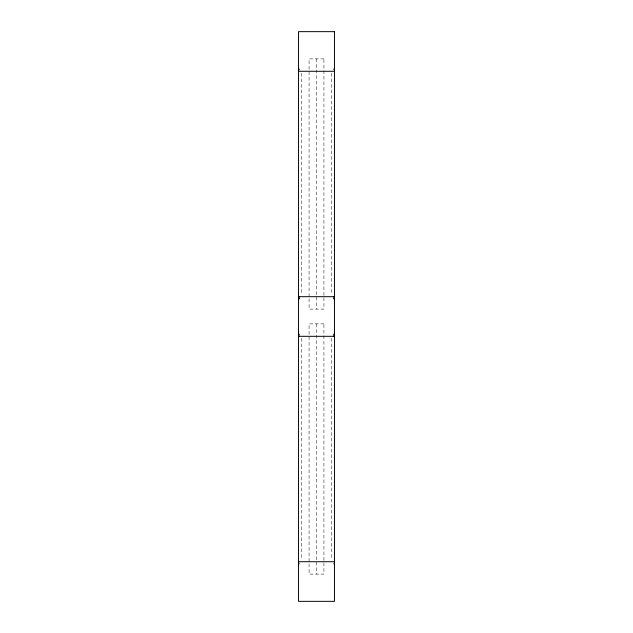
<?xml version="1.0" encoding="UTF-8"?>
<svg xmlns="http://www.w3.org/2000/svg" width="633" height="633" viewBox="0 0 633 633"><rect width="100%" height="100%" fill="white"/><g stroke="black" fill="none" stroke-linecap="round" stroke-linejoin="round"><path stroke-width="0.47" stroke-dasharray="3.17 2.37" d="M331.36 73.262L331.36 294.709M331.36 338.291L331.36 559.738M316.5 58.893L316.5 309.07M316.5 323.93L316.5 574.107M301.64 73.262L301.64 294.709M301.64 338.291L301.64 559.738M323.93 58.893L309.07 58.893L309.07 309.11L323.93 309.11L323.93 58.893M323.93 323.89L309.07 323.89L309.07 574.107L323.93 574.107L323.93 323.89"/><path stroke-width="0.95" d="M298.958 296.687L298.958 298.238A3.102 3.102 0 0 0 298.547 299.789L298.649 296.687M334.042 336.313L334.05 334.762A3.102 3.102 0 0 0 334.453 333.211L334.351 336.313M298.539 299.789L298.958 298.238L298.649 298.99M334.351 334.01L334.461 333.211M334.042 334.762L334.359 334.01M298.539 71.284L334.461 71.284M298.539 296.687L334.461 296.687M298.539 336.313L334.461 336.313M298.539 561.716L334.461 561.716M334.461 299.789L334.042 298.238A3.102 3.102 0 0 1 334.453 299.789L334.042 296.687M298.649 334.01L298.958 334.762A3.094 3.094 0 0 1 298.539 333.203L298.958 336.313M334.351 296.687L334.359 298.99M334.461 68.182L334.042 69.733A3.094 3.094 0 0 0 334.461 68.182M298.649 564.011L298.539 564.818A3.094 3.094 0 0 1 298.958 563.267L298.649 564.011M334.461 31.65L298.539 31.65L298.539 601.35L334.461 601.35L334.461 31.65M298.958 69.733L298.539 68.182A3.094 3.094 0 0 0 298.958 69.733M334.351 564.011L334.042 563.267A3.094 3.094 0 0 1 334.461 564.818L334.351 564.011"/></g></svg>
